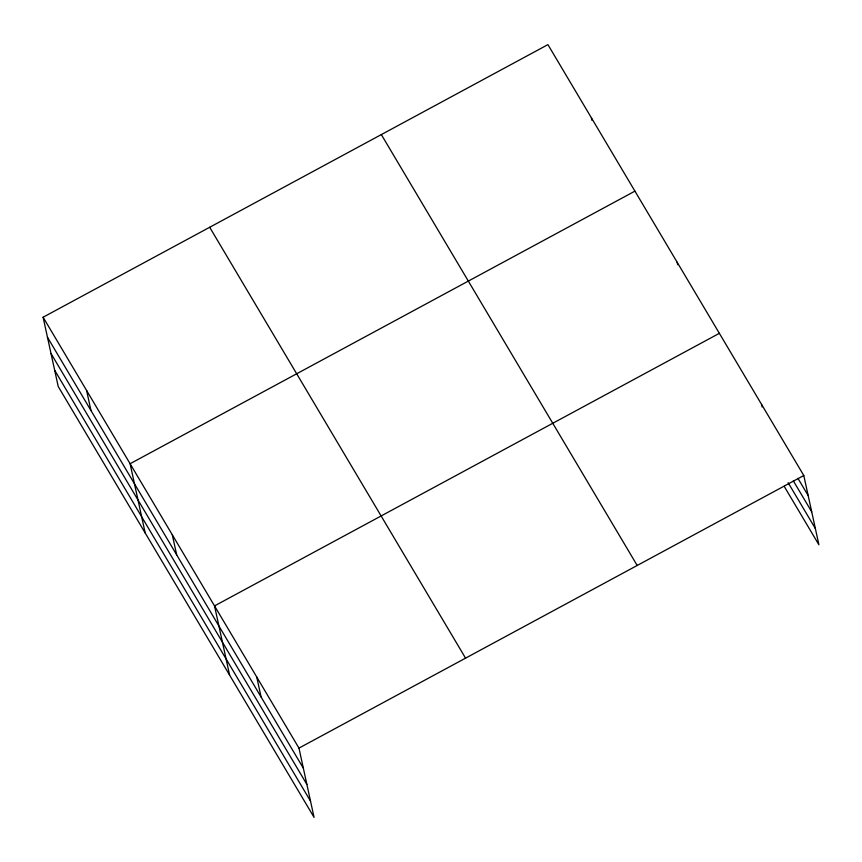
<?xml version="1.0" encoding="UTF-8"?>
<svg xmlns="http://www.w3.org/2000/svg" width="862" height="862" viewBox="0 0 862 862"><rect width="100%" height="100%" fill="white"/><g stroke="black" fill="none" stroke-linecap="round" stroke-linejoin="round"><path stroke-width="1.29" d="M43.1 317.227L298.963 748.108L314.07 817.37L58.207 386.488L43.1 317.227L547.93 44.63L803.793 475.512L818.9 544.773L784.172 486.297M634.928 191.138L130.097 463.724L145.193 532.985M719.361 333.325L214.53 605.911L229.626 675.172M298.963 748.108L803.793 475.512M797.964 478.388L808.179 495.585M793.331 480.856L811.713 511.823M788.127 482.677L815.366 528.546M381.338 134.591L637.201 565.472M209.692 227.266L465.555 658.148M47.475 337.29L303.338 768.171M51.02 353.528L306.883 784.409M54.662 370.251L310.525 801.132M761.577 404.418L762.127 406.929M677.144 262.231L677.694 264.742M591.429 117.879L591.978 120.389M256.747 677.004L261.121 697.078M172.314 534.817L176.688 554.891M86.599 390.475L90.973 410.538"/></g></svg>
